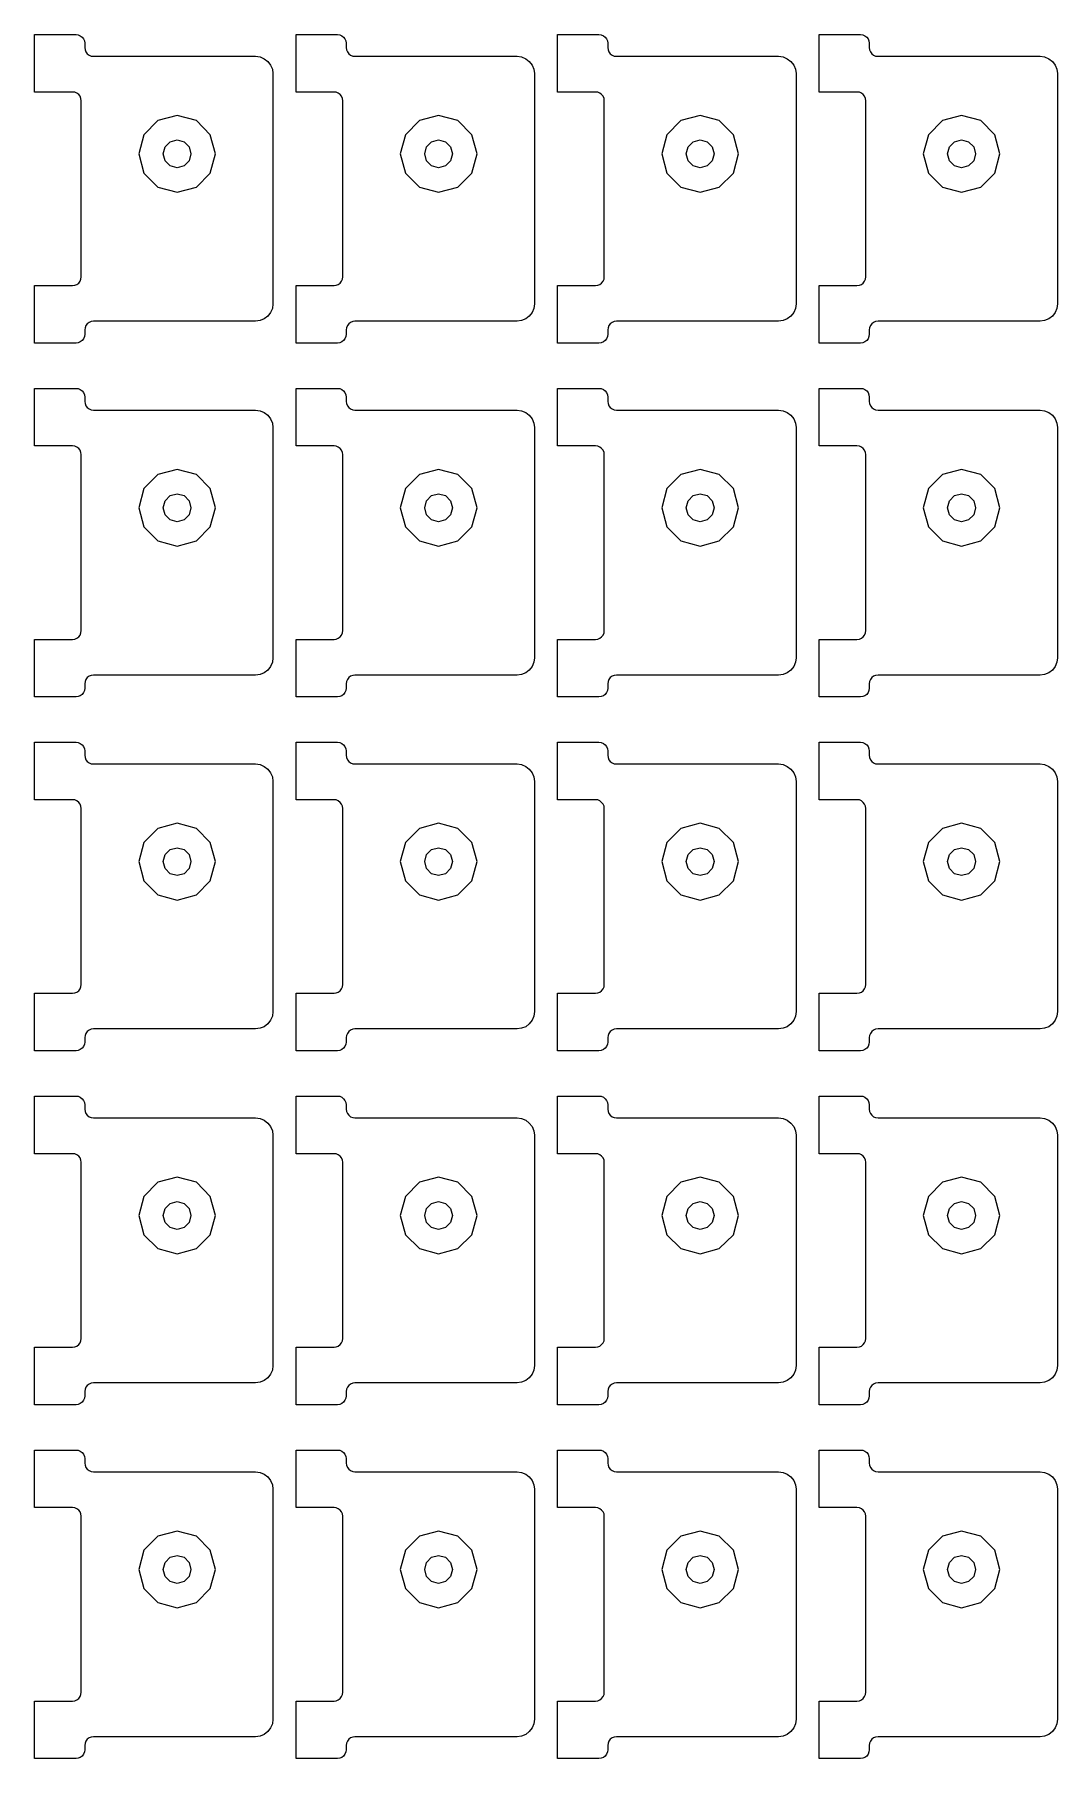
# Model space of a CAD drawing. Extents: x 11 to 212, y 11 to 212.
# Drawn here: x 88.18 to 95.08, y 61.2 to 72.84 of the extents above; entities that cross this region are included whole.
import ezdxf

# ---------------------------------------------------------------- set-up
doc = ezdxf.new("R2010")
doc.units = 0
doc.layers.add('G', color=7, linetype='continuous')

msp = doc.modelspace()

# ---------------------------------------------------------------- linework, layer by layer
at = {"layer": 'G'}
for points in [[(88.435, 71.141), (88.451, 71.143), (88.465, 71.149), (88.477, 71.158), (88.486, 71.171), (88.492, 71.185), (88.494, 71.2), (88.494, 72.388), (88.492, 72.403), (88.486, 72.418), (88.477, 72.43), (88.465, 72.439), (88.451, 72.445), (88.435, 72.447), (88.179, 72.447), (88.179, 72.835), (88.459, 72.835), (88.474, 72.833), (88.488, 72.827), (88.5, 72.818), (88.51, 72.806), (88.516, 72.792), (88.518, 72.776), (88.518, 72.747), (88.52, 72.732), (88.526, 72.718), (88.535, 72.705), (88.547, 72.696), (88.561, 72.69), (88.576, 72.688), (89.671, 72.688), (89.701, 72.684), (89.729, 72.672), (89.754, 72.654), (89.772, 72.629), (89.784, 72.601), (89.788, 72.571), (89.788, 71.018), (89.784, 70.987), (89.772, 70.959), (89.754, 70.934), (89.729, 70.916), (89.701, 70.904), (89.671, 70.9), (88.576, 70.9), (88.561, 70.898), (88.547, 70.892), (88.535, 70.883), (88.526, 70.871), (88.52, 70.856), (88.518, 70.841), (88.518, 70.812), (88.516, 70.797), (88.51, 70.782), (88.5, 70.77), (88.488, 70.761), (88.474, 70.755), (88.459, 70.753), (88.179, 70.753), (88.179, 71.141)], [(90.2, 71.141), (90.215, 71.143), (90.229, 71.149), (90.242, 71.158), (90.251, 71.171), (90.257, 71.185), (90.259, 71.2), (90.259, 72.388), (90.257, 72.403), (90.251, 72.418), (90.242, 72.43), (90.229, 72.439), (90.215, 72.445), (90.2, 72.447), (89.944, 72.447), (89.944, 72.835), (90.224, 72.835), (90.239, 72.833), (90.253, 72.827), (90.265, 72.818), (90.274, 72.806), (90.28, 72.792), (90.282, 72.776), (90.282, 72.747), (90.284, 72.732), (90.29, 72.718), (90.3, 72.705), (90.312, 72.696), (90.326, 72.69), (90.341, 72.688), (91.435, 72.688), (91.466, 72.684), (91.494, 72.672), (91.518, 72.654), (91.537, 72.629), (91.549, 72.601), (91.553, 72.571), (91.553, 71.018), (91.549, 70.987), (91.537, 70.959), (91.518, 70.934), (91.494, 70.916), (91.466, 70.904), (91.435, 70.9), (90.341, 70.9), (90.326, 70.898), (90.312, 70.892), (90.3, 70.883), (90.29, 70.871), (90.284, 70.856), (90.282, 70.841), (90.282, 70.812), (90.28, 70.797), (90.274, 70.782), (90.265, 70.77), (90.253, 70.761), (90.239, 70.755), (90.224, 70.753), (89.944, 70.753), (89.944, 71.141)], [(91.965, 71.141), (91.98, 71.143), (91.994, 71.149), (92.006, 71.158), (92.016, 71.171), (92.022, 71.185), (92.024, 71.2), (92.024, 72.388), (92.022, 72.403), (92.016, 72.418), (92.006, 72.43), (91.994, 72.439), (91.98, 72.445), (91.965, 72.447), (91.708, 72.447), (91.708, 72.835), (91.988, 72.835), (92.003, 72.833), (92.018, 72.827), (92.03, 72.818), (92.039, 72.806), (92.045, 72.792), (92.047, 72.776), (92.047, 72.747), (92.049, 72.732), (92.055, 72.718), (92.064, 72.705), (92.076, 72.696), (92.091, 72.69), (92.106, 72.688), (93.2, 72.688), (93.23, 72.684), (93.259, 72.672), (93.283, 72.654), (93.302, 72.629), (93.314, 72.601), (93.318, 72.571), (93.318, 71.018), (93.314, 70.987), (93.302, 70.959), (93.283, 70.934), (93.259, 70.916), (93.23, 70.904), (93.2, 70.9), (92.106, 70.9), (92.091, 70.898), (92.076, 70.892), (92.064, 70.883), (92.055, 70.871), (92.049, 70.856), (92.047, 70.841), (92.047, 70.812), (92.045, 70.797), (92.039, 70.782), (92.03, 70.77), (92.018, 70.761), (92.003, 70.755), (91.988, 70.753), (91.708, 70.753), (91.708, 71.141)], [(93.729, 71.141), (93.745, 71.143), (93.759, 71.149), (93.771, 71.158), (93.78, 71.171), (93.786, 71.185), (93.788, 71.2), (93.788, 72.388), (93.786, 72.403), (93.78, 72.418), (93.771, 72.43), (93.759, 72.439), (93.745, 72.445), (93.729, 72.447), (93.473, 72.447), (93.473, 72.835), (93.753, 72.835), (93.768, 72.833), (93.782, 72.827), (93.795, 72.818), (93.804, 72.806), (93.81, 72.792), (93.812, 72.776), (93.812, 72.747), (93.814, 72.732), (93.82, 72.718), (93.829, 72.705), (93.841, 72.696), (93.855, 72.69), (93.871, 72.688), (94.965, 72.688), (94.995, 72.684), (95.024, 72.672), (95.048, 72.654), (95.067, 72.629), (95.078, 72.601), (95.082, 72.571), (95.082, 71.018), (95.078, 70.987), (95.067, 70.959), (95.048, 70.934), (95.024, 70.916), (94.995, 70.904), (94.965, 70.9), (93.871, 70.9), (93.855, 70.898), (93.841, 70.892), (93.829, 70.883), (93.82, 70.871), (93.814, 70.856), (93.812, 70.841), (93.812, 70.812), (93.81, 70.797), (93.804, 70.782), (93.795, 70.77), (93.782, 70.761), (93.768, 70.755), (93.753, 70.753), (93.473, 70.753), (93.473, 71.141)], [(89.365, 71.9), (89.4, 72.029), (89.365, 72.159), (89.271, 72.254), (89.141, 72.288), (89.012, 72.254), (88.917, 72.159), (88.882, 72.029), (88.917, 71.9), (89.012, 71.805), (89.141, 71.771), (89.271, 71.805)], [(91.13, 71.9), (91.165, 72.029), (91.13, 72.159), (91.035, 72.254), (90.906, 72.288), (90.776, 72.254), (90.682, 72.159), (90.647, 72.029), (90.682, 71.9), (90.776, 71.805), (90.906, 71.771), (91.035, 71.805)], [(92.895, 71.9), (92.929, 72.029), (92.895, 72.159), (92.8, 72.254), (92.671, 72.288), (92.541, 72.254), (92.446, 72.159), (92.412, 72.029), (92.446, 71.9), (92.541, 71.805), (92.671, 71.771), (92.8, 71.805)], [(94.659, 71.9), (94.694, 72.029), (94.659, 72.159), (94.565, 72.254), (94.435, 72.288), (94.306, 72.254), (94.211, 72.159), (94.176, 72.029), (94.211, 71.9), (94.306, 71.805), (94.435, 71.771), (94.565, 71.805)], [(89.235, 72.029), (89.223, 71.982), (89.188, 71.948), (89.141, 71.935), (89.094, 71.948), (89.06, 71.982), (89.047, 72.029), (89.06, 72.076), (89.094, 72.111), (89.141, 72.124), (89.188, 72.111), (89.223, 72.076)], [(91, 72.029), (90.987, 71.982), (90.953, 71.948), (90.906, 71.935), (90.859, 71.948), (90.824, 71.982), (90.812, 72.029), (90.824, 72.076), (90.859, 72.111), (90.906, 72.124), (90.953, 72.111), (90.987, 72.076)], [(92.765, 72.029), (92.752, 71.982), (92.718, 71.948), (92.671, 71.935), (92.624, 71.948), (92.589, 71.982), (92.576, 72.029), (92.589, 72.076), (92.624, 72.111), (92.671, 72.124), (92.718, 72.111), (92.752, 72.076)], [(94.529, 72.029), (94.517, 71.982), (94.482, 71.948), (94.435, 71.935), (94.388, 71.948), (94.354, 71.982), (94.341, 72.029), (94.354, 72.076), (94.388, 72.111), (94.435, 72.124), (94.482, 72.111), (94.517, 72.076)], [(88.435, 68.753), (88.451, 68.755), (88.465, 68.761), (88.477, 68.77), (88.486, 68.782), (88.492, 68.797), (88.494, 68.812), (88.494, 70), (88.492, 70.015), (88.486, 70.029), (88.477, 70.042), (88.465, 70.051), (88.451, 70.057), (88.435, 70.059), (88.179, 70.059), (88.179, 70.447), (88.459, 70.447), (88.474, 70.445), (88.488, 70.439), (88.5, 70.43), (88.51, 70.418), (88.516, 70.403), (88.518, 70.388), (88.518, 70.359), (88.52, 70.344), (88.526, 70.329), (88.535, 70.317), (88.547, 70.308), (88.561, 70.302), (88.576, 70.3), (89.671, 70.3), (89.701, 70.296), (89.729, 70.284), (89.754, 70.266), (89.772, 70.241), (89.784, 70.213), (89.788, 70.182), (89.788, 68.629), (89.784, 68.599), (89.772, 68.571), (89.754, 68.546), (89.729, 68.528), (89.701, 68.516), (89.671, 68.512), (88.576, 68.512), (88.561, 68.51), (88.547, 68.504), (88.535, 68.495), (88.526, 68.482), (88.52, 68.468), (88.518, 68.453), (88.518, 68.424), (88.516, 68.408), (88.51, 68.394), (88.5, 68.382), (88.488, 68.373), (88.474, 68.367), (88.459, 68.365), (88.179, 68.365), (88.179, 68.753)], [(90.2, 68.753), (90.215, 68.755), (90.229, 68.761), (90.242, 68.77), (90.251, 68.782), (90.257, 68.797), (90.259, 68.812), (90.259, 70), (90.257, 70.015), (90.251, 70.029), (90.242, 70.042), (90.229, 70.051), (90.215, 70.057), (90.2, 70.059), (89.944, 70.059), (89.944, 70.447), (90.224, 70.447), (90.239, 70.445), (90.253, 70.439), (90.265, 70.43), (90.274, 70.418), (90.28, 70.403), (90.282, 70.388), (90.282, 70.359), (90.284, 70.344), (90.29, 70.329), (90.3, 70.317), (90.312, 70.308), (90.326, 70.302), (90.341, 70.3), (91.435, 70.3), (91.466, 70.296), (91.494, 70.284), (91.518, 70.266), (91.537, 70.241), (91.549, 70.213), (91.553, 70.182), (91.553, 68.629), (91.549, 68.599), (91.537, 68.571), (91.518, 68.546), (91.494, 68.528), (91.466, 68.516), (91.435, 68.512), (90.341, 68.512), (90.326, 68.51), (90.312, 68.504), (90.3, 68.495), (90.29, 68.482), (90.284, 68.468), (90.282, 68.453), (90.282, 68.424), (90.28, 68.408), (90.274, 68.394), (90.265, 68.382), (90.253, 68.373), (90.239, 68.367), (90.224, 68.365), (89.944, 68.365), (89.944, 68.753)], [(91.965, 68.753), (91.98, 68.755), (91.994, 68.761), (92.006, 68.77), (92.016, 68.782), (92.022, 68.797), (92.024, 68.812), (92.024, 70), (92.022, 70.015), (92.016, 70.029), (92.006, 70.042), (91.994, 70.051), (91.98, 70.057), (91.965, 70.059), (91.708, 70.059), (91.708, 70.447), (91.988, 70.447), (92.003, 70.445), (92.018, 70.439), (92.03, 70.43), (92.039, 70.418), (92.045, 70.403), (92.047, 70.388), (92.047, 70.359), (92.049, 70.344), (92.055, 70.329), (92.064, 70.317), (92.076, 70.308), (92.091, 70.302), (92.106, 70.3), (93.2, 70.3), (93.23, 70.296), (93.259, 70.284), (93.283, 70.266), (93.302, 70.241), (93.314, 70.213), (93.318, 70.182), (93.318, 68.629), (93.314, 68.599), (93.302, 68.571), (93.283, 68.546), (93.259, 68.528), (93.23, 68.516), (93.2, 68.512), (92.106, 68.512), (92.091, 68.51), (92.076, 68.504), (92.064, 68.495), (92.055, 68.482), (92.049, 68.468), (92.047, 68.453), (92.047, 68.424), (92.045, 68.408), (92.039, 68.394), (92.03, 68.382), (92.018, 68.373), (92.003, 68.367), (91.988, 68.365), (91.708, 68.365), (91.708, 68.753)], [(93.729, 68.753), (93.745, 68.755), (93.759, 68.761), (93.771, 68.77), (93.78, 68.782), (93.786, 68.797), (93.788, 68.812), (93.788, 70), (93.786, 70.015), (93.78, 70.029), (93.771, 70.042), (93.759, 70.051), (93.745, 70.057), (93.729, 70.059), (93.473, 70.059), (93.473, 70.447), (93.753, 70.447), (93.768, 70.445), (93.782, 70.439), (93.795, 70.43), (93.804, 70.418), (93.81, 70.403), (93.812, 70.388), (93.812, 70.359), (93.814, 70.344), (93.82, 70.329), (93.829, 70.317), (93.841, 70.308), (93.855, 70.302), (93.871, 70.3), (94.965, 70.3), (94.995, 70.296), (95.024, 70.284), (95.048, 70.266), (95.067, 70.241), (95.078, 70.213), (95.082, 70.182), (95.082, 68.629), (95.078, 68.599), (95.067, 68.571), (95.048, 68.546), (95.024, 68.528), (94.995, 68.516), (94.965, 68.512), (93.871, 68.512), (93.855, 68.51), (93.841, 68.504), (93.829, 68.495), (93.82, 68.482), (93.814, 68.468), (93.812, 68.453), (93.812, 68.424), (93.81, 68.408), (93.804, 68.394), (93.795, 68.382), (93.782, 68.373), (93.768, 68.367), (93.753, 68.365), (93.473, 68.365), (93.473, 68.753)], [(89.365, 69.512), (89.4, 69.641), (89.365, 69.771), (89.271, 69.865), (89.141, 69.9), (89.012, 69.865), (88.917, 69.771), (88.882, 69.641), (88.917, 69.512), (89.012, 69.417), (89.141, 69.382), (89.271, 69.417)], [(91.13, 69.512), (91.165, 69.641), (91.13, 69.771), (91.035, 69.865), (90.906, 69.9), (90.776, 69.865), (90.682, 69.771), (90.647, 69.641), (90.682, 69.512), (90.776, 69.417), (90.906, 69.382), (91.035, 69.417)], [(92.895, 69.512), (92.929, 69.641), (92.895, 69.771), (92.8, 69.865), (92.671, 69.9), (92.541, 69.865), (92.446, 69.771), (92.412, 69.641), (92.446, 69.512), (92.541, 69.417), (92.671, 69.382), (92.8, 69.417)], [(94.659, 69.512), (94.694, 69.641), (94.659, 69.771), (94.565, 69.865), (94.435, 69.9), (94.306, 69.865), (94.211, 69.771), (94.176, 69.641), (94.211, 69.512), (94.306, 69.417), (94.435, 69.382), (94.565, 69.417)], [(89.235, 69.641), (89.223, 69.594), (89.188, 69.56), (89.141, 69.547), (89.094, 69.56), (89.06, 69.594), (89.047, 69.641), (89.06, 69.688), (89.094, 69.723), (89.141, 69.735), (89.188, 69.723), (89.223, 69.688)], [(91, 69.641), (90.987, 69.594), (90.953, 69.56), (90.906, 69.547), (90.859, 69.56), (90.824, 69.594), (90.812, 69.641), (90.824, 69.688), (90.859, 69.723), (90.906, 69.735), (90.953, 69.723), (90.987, 69.688)], [(92.765, 69.641), (92.752, 69.594), (92.718, 69.56), (92.671, 69.547), (92.624, 69.56), (92.589, 69.594), (92.576, 69.641), (92.589, 69.688), (92.624, 69.723), (92.671, 69.735), (92.718, 69.723), (92.752, 69.688)], [(94.529, 69.641), (94.517, 69.594), (94.482, 69.56), (94.435, 69.547), (94.388, 69.56), (94.354, 69.594), (94.341, 69.641), (94.354, 69.688), (94.388, 69.723), (94.435, 69.735), (94.482, 69.723), (94.517, 69.688)], [(88.435, 66.365), (88.451, 66.367), (88.465, 66.373), (88.477, 66.382), (88.486, 66.394), (88.492, 66.408), (88.494, 66.424), (88.494, 67.612), (88.492, 67.627), (88.486, 67.641), (88.477, 67.653), (88.465, 67.663), (88.451, 67.669), (88.435, 67.671), (88.179, 67.671), (88.179, 68.059), (88.459, 68.059), (88.474, 68.057), (88.488, 68.051), (88.5, 68.042), (88.51, 68.029), (88.516, 68.015), (88.518, 68), (88.518, 67.971), (88.52, 67.955), (88.526, 67.941), (88.535, 67.929), (88.547, 67.92), (88.561, 67.914), (88.576, 67.912), (89.671, 67.912), (89.701, 67.908), (89.729, 67.896), (89.754, 67.877), (89.772, 67.853), (89.784, 67.825), (89.788, 67.794), (89.788, 66.241), (89.784, 66.211), (89.772, 66.182), (89.754, 66.158), (89.729, 66.139), (89.701, 66.128), (89.671, 66.124), (88.576, 66.124), (88.561, 66.122), (88.547, 66.116), (88.535, 66.106), (88.526, 66.094), (88.52, 66.08), (88.518, 66.065), (88.518, 66.035), (88.516, 66.02), (88.51, 66.006), (88.5, 65.994), (88.488, 65.984), (88.474, 65.978), (88.459, 65.976), (88.179, 65.976), (88.179, 66.365)], [(90.2, 66.365), (90.215, 66.367), (90.229, 66.373), (90.242, 66.382), (90.251, 66.394), (90.257, 66.408), (90.259, 66.424), (90.259, 67.612), (90.257, 67.627), (90.251, 67.641), (90.242, 67.653), (90.229, 67.663), (90.215, 67.669), (90.2, 67.671), (89.944, 67.671), (89.944, 68.059), (90.224, 68.059), (90.239, 68.057), (90.253, 68.051), (90.265, 68.042), (90.274, 68.029), (90.28, 68.015), (90.282, 68), (90.282, 67.971), (90.284, 67.955), (90.29, 67.941), (90.3, 67.929), (90.312, 67.92), (90.326, 67.914), (90.341, 67.912), (91.435, 67.912), (91.466, 67.908), (91.494, 67.896), (91.518, 67.877), (91.537, 67.853), (91.549, 67.825), (91.553, 67.794), (91.553, 66.241), (91.549, 66.211), (91.537, 66.182), (91.518, 66.158), (91.494, 66.139), (91.466, 66.128), (91.435, 66.124), (90.341, 66.124), (90.326, 66.122), (90.312, 66.116), (90.3, 66.106), (90.29, 66.094), (90.284, 66.08), (90.282, 66.065), (90.282, 66.035), (90.28, 66.02), (90.274, 66.006), (90.265, 65.994), (90.253, 65.984), (90.239, 65.978), (90.224, 65.976), (89.944, 65.976), (89.944, 66.365)], [(91.965, 66.365), (91.98, 66.367), (91.994, 66.373), (92.006, 66.382), (92.016, 66.394), (92.022, 66.408), (92.024, 66.424), (92.024, 67.612), (92.022, 67.627), (92.016, 67.641), (92.006, 67.653), (91.994, 67.663), (91.98, 67.669), (91.965, 67.671), (91.708, 67.671), (91.708, 68.059), (91.988, 68.059), (92.003, 68.057), (92.018, 68.051), (92.03, 68.042), (92.039, 68.029), (92.045, 68.015), (92.047, 68), (92.047, 67.971), (92.049, 67.955), (92.055, 67.941), (92.064, 67.929), (92.076, 67.92), (92.091, 67.914), (92.106, 67.912), (93.2, 67.912), (93.23, 67.908), (93.259, 67.896), (93.283, 67.877), (93.302, 67.853), (93.314, 67.825), (93.318, 67.794), (93.318, 66.241), (93.314, 66.211), (93.302, 66.182), (93.283, 66.158), (93.259, 66.139), (93.23, 66.128), (93.2, 66.124), (92.106, 66.124), (92.091, 66.122), (92.076, 66.116), (92.064, 66.106), (92.055, 66.094), (92.049, 66.08), (92.047, 66.065), (92.047, 66.035), (92.045, 66.02), (92.039, 66.006), (92.03, 65.994), (92.018, 65.984), (92.003, 65.978), (91.988, 65.976), (91.708, 65.976), (91.708, 66.365)], [(93.729, 66.365), (93.745, 66.367), (93.759, 66.373), (93.771, 66.382), (93.78, 66.394), (93.786, 66.408), (93.788, 66.424), (93.788, 67.612), (93.786, 67.627), (93.78, 67.641), (93.771, 67.653), (93.759, 67.663), (93.745, 67.669), (93.729, 67.671), (93.473, 67.671), (93.473, 68.059), (93.753, 68.059), (93.768, 68.057), (93.782, 68.051), (93.795, 68.042), (93.804, 68.029), (93.81, 68.015), (93.812, 68), (93.812, 67.971), (93.814, 67.955), (93.82, 67.941), (93.829, 67.929), (93.841, 67.92), (93.855, 67.914), (93.871, 67.912), (94.965, 67.912), (94.995, 67.908), (95.024, 67.896), (95.048, 67.877), (95.067, 67.853), (95.078, 67.825), (95.082, 67.794), (95.082, 66.241), (95.078, 66.211), (95.067, 66.182), (95.048, 66.158), (95.024, 66.139), (94.995, 66.128), (94.965, 66.124), (93.871, 66.124), (93.855, 66.122), (93.841, 66.116), (93.829, 66.106), (93.82, 66.094), (93.814, 66.08), (93.812, 66.065), (93.812, 66.035), (93.81, 66.02), (93.804, 66.006), (93.795, 65.994), (93.782, 65.984), (93.768, 65.978), (93.753, 65.976), (93.473, 65.976), (93.473, 66.365)], [(89.365, 67.124), (89.4, 67.253), (89.365, 67.382), (89.271, 67.477), (89.141, 67.512), (89.012, 67.477), (88.917, 67.382), (88.882, 67.253), (88.917, 67.124), (89.012, 67.029), (89.141, 66.994), (89.271, 67.029)], [(91.13, 67.124), (91.165, 67.253), (91.13, 67.382), (91.035, 67.477), (90.906, 67.512), (90.776, 67.477), (90.682, 67.382), (90.647, 67.253), (90.682, 67.124), (90.776, 67.029), (90.906, 66.994), (91.035, 67.029)], [(92.895, 67.124), (92.929, 67.253), (92.895, 67.382), (92.8, 67.477), (92.671, 67.512), (92.541, 67.477), (92.446, 67.382), (92.412, 67.253), (92.446, 67.124), (92.541, 67.029), (92.671, 66.994), (92.8, 67.029)], [(94.659, 67.124), (94.694, 67.253), (94.659, 67.382), (94.565, 67.477), (94.435, 67.512), (94.306, 67.477), (94.211, 67.382), (94.176, 67.253), (94.211, 67.124), (94.306, 67.029), (94.435, 66.994), (94.565, 67.029)], [(89.235, 67.253), (89.223, 67.206), (89.188, 67.171), (89.141, 67.159), (89.094, 67.171), (89.06, 67.206), (89.047, 67.253), (89.06, 67.3), (89.094, 67.334), (89.141, 67.347), (89.188, 67.334), (89.223, 67.3)], [(91, 67.253), (90.987, 67.206), (90.953, 67.171), (90.906, 67.159), (90.859, 67.171), (90.824, 67.206), (90.812, 67.253), (90.824, 67.3), (90.859, 67.334), (90.906, 67.347), (90.953, 67.334), (90.987, 67.3)], [(92.765, 67.253), (92.752, 67.206), (92.718, 67.171), (92.671, 67.159), (92.624, 67.171), (92.589, 67.206), (92.576, 67.253), (92.589, 67.3), (92.624, 67.334), (92.671, 67.347), (92.718, 67.334), (92.752, 67.3)], [(94.529, 67.253), (94.517, 67.206), (94.482, 67.171), (94.435, 67.159), (94.388, 67.171), (94.354, 67.206), (94.341, 67.253), (94.354, 67.3), (94.388, 67.334), (94.435, 67.347), (94.482, 67.334), (94.517, 67.3)], [(88.435, 63.976), (88.451, 63.978), (88.465, 63.984), (88.477, 63.994), (88.486, 64.006), (88.492, 64.02), (88.494, 64.035), (88.494, 65.224), (88.492, 65.239), (88.486, 65.253), (88.477, 65.265), (88.465, 65.274), (88.451, 65.28), (88.435, 65.282), (88.179, 65.282), (88.179, 65.671), (88.459, 65.671), (88.474, 65.669), (88.488, 65.663), (88.5, 65.653), (88.51, 65.641), (88.516, 65.627), (88.518, 65.612), (88.518, 65.582), (88.52, 65.567), (88.526, 65.553), (88.535, 65.541), (88.547, 65.531), (88.561, 65.526), (88.576, 65.524), (89.671, 65.524), (89.701, 65.52), (89.729, 65.508), (89.754, 65.489), (89.772, 65.465), (89.784, 65.436), (89.788, 65.406), (89.788, 63.853), (89.784, 63.822), (89.772, 63.794), (89.754, 63.77), (89.729, 63.751), (89.701, 63.739), (89.671, 63.735), (88.576, 63.735), (88.561, 63.733), (88.547, 63.727), (88.535, 63.718), (88.526, 63.706), (88.52, 63.692), (88.518, 63.676), (88.518, 63.647), (88.516, 63.632), (88.51, 63.618), (88.5, 63.605), (88.488, 63.596), (88.474, 63.59), (88.459, 63.588), (88.179, 63.588), (88.179, 63.976)], [(90.2, 63.976), (90.215, 63.978), (90.229, 63.984), (90.242, 63.994), (90.251, 64.006), (90.257, 64.02), (90.259, 64.035), (90.259, 65.224), (90.257, 65.239), (90.251, 65.253), (90.242, 65.265), (90.229, 65.274), (90.215, 65.28), (90.2, 65.282), (89.944, 65.282), (89.944, 65.671), (90.224, 65.671), (90.239, 65.669), (90.253, 65.663), (90.265, 65.653), (90.274, 65.641), (90.28, 65.627), (90.282, 65.612), (90.282, 65.582), (90.284, 65.567), (90.29, 65.553), (90.3, 65.541), (90.312, 65.531), (90.326, 65.526), (90.341, 65.524), (91.435, 65.524), (91.466, 65.52), (91.494, 65.508), (91.518, 65.489), (91.537, 65.465), (91.549, 65.436), (91.553, 65.406), (91.553, 63.853), (91.549, 63.822), (91.537, 63.794), (91.518, 63.77), (91.494, 63.751), (91.466, 63.739), (91.435, 63.735), (90.341, 63.735), (90.326, 63.733), (90.312, 63.727), (90.3, 63.718), (90.29, 63.706), (90.284, 63.692), (90.282, 63.676), (90.282, 63.647), (90.28, 63.632), (90.274, 63.618), (90.265, 63.605), (90.253, 63.596), (90.239, 63.59), (90.224, 63.588), (89.944, 63.588), (89.944, 63.976)], [(91.965, 63.976), (91.98, 63.978), (91.994, 63.984), (92.006, 63.994), (92.016, 64.006), (92.022, 64.02), (92.024, 64.035), (92.024, 65.224), (92.022, 65.239), (92.016, 65.253), (92.006, 65.265), (91.994, 65.274), (91.98, 65.28), (91.965, 65.282), (91.708, 65.282), (91.708, 65.671), (91.988, 65.671), (92.003, 65.669), (92.018, 65.663), (92.03, 65.653), (92.039, 65.641), (92.045, 65.627), (92.047, 65.612), (92.047, 65.582), (92.049, 65.567), (92.055, 65.553), (92.064, 65.541), (92.076, 65.531), (92.091, 65.526), (92.106, 65.524), (93.2, 65.524), (93.23, 65.52), (93.259, 65.508), (93.283, 65.489), (93.302, 65.465), (93.314, 65.436), (93.318, 65.406), (93.318, 63.853), (93.314, 63.822), (93.302, 63.794), (93.283, 63.77), (93.259, 63.751), (93.23, 63.739), (93.2, 63.735), (92.106, 63.735), (92.091, 63.733), (92.076, 63.727), (92.064, 63.718), (92.055, 63.706), (92.049, 63.692), (92.047, 63.676), (92.047, 63.647), (92.045, 63.632), (92.039, 63.618), (92.03, 63.605), (92.018, 63.596), (92.003, 63.59), (91.988, 63.588), (91.708, 63.588), (91.708, 63.976)], [(93.729, 63.976), (93.745, 63.978), (93.759, 63.984), (93.771, 63.994), (93.78, 64.006), (93.786, 64.02), (93.788, 64.035), (93.788, 65.224), (93.786, 65.239), (93.78, 65.253), (93.771, 65.265), (93.759, 65.274), (93.745, 65.28), (93.729, 65.282), (93.473, 65.282), (93.473, 65.671), (93.753, 65.671), (93.768, 65.669), (93.782, 65.663), (93.795, 65.653), (93.804, 65.641), (93.81, 65.627), (93.812, 65.612), (93.812, 65.582), (93.814, 65.567), (93.82, 65.553), (93.829, 65.541), (93.841, 65.531), (93.855, 65.526), (93.871, 65.524), (94.965, 65.524), (94.995, 65.52), (95.024, 65.508), (95.048, 65.489), (95.067, 65.465), (95.078, 65.436), (95.082, 65.406), (95.082, 63.853), (95.078, 63.822), (95.067, 63.794), (95.048, 63.77), (95.024, 63.751), (94.995, 63.739), (94.965, 63.735), (93.871, 63.735), (93.855, 63.733), (93.841, 63.727), (93.829, 63.718), (93.82, 63.706), (93.814, 63.692), (93.812, 63.676), (93.812, 63.647), (93.81, 63.632), (93.804, 63.618), (93.795, 63.605), (93.782, 63.596), (93.768, 63.59), (93.753, 63.588), (93.473, 63.588), (93.473, 63.976)], [(89.365, 64.735), (89.4, 64.865), (89.365, 64.994), (89.271, 65.089), (89.141, 65.124), (89.012, 65.089), (88.917, 64.994), (88.882, 64.865), (88.917, 64.735), (89.012, 64.641), (89.141, 64.606), (89.271, 64.641)], [(91.13, 64.735), (91.165, 64.865), (91.13, 64.994), (91.035, 65.089), (90.906, 65.124), (90.776, 65.089), (90.682, 64.994), (90.647, 64.865), (90.682, 64.735), (90.776, 64.641), (90.906, 64.606), (91.035, 64.641)], [(92.895, 64.735), (92.929, 64.865), (92.895, 64.994), (92.8, 65.089), (92.671, 65.124), (92.541, 65.089), (92.446, 64.994), (92.412, 64.865), (92.446, 64.735), (92.541, 64.641), (92.671, 64.606), (92.8, 64.641)], [(94.659, 64.735), (94.694, 64.865), (94.659, 64.994), (94.565, 65.089), (94.435, 65.124), (94.306, 65.089), (94.211, 64.994), (94.176, 64.865), (94.211, 64.735), (94.306, 64.641), (94.435, 64.606), (94.565, 64.641)], [(89.235, 64.865), (89.223, 64.818), (89.188, 64.783), (89.141, 64.771), (89.094, 64.783), (89.06, 64.818), (89.047, 64.865), (89.06, 64.912), (89.094, 64.946), (89.141, 64.959), (89.188, 64.946), (89.223, 64.912)], [(91, 64.865), (90.987, 64.818), (90.953, 64.783), (90.906, 64.771), (90.859, 64.783), (90.824, 64.818), (90.812, 64.865), (90.824, 64.912), (90.859, 64.946), (90.906, 64.959), (90.953, 64.946), (90.987, 64.912)], [(92.765, 64.865), (92.752, 64.818), (92.718, 64.783), (92.671, 64.771), (92.624, 64.783), (92.589, 64.818), (92.576, 64.865), (92.589, 64.912), (92.624, 64.946), (92.671, 64.959), (92.718, 64.946), (92.752, 64.912)], [(94.529, 64.865), (94.517, 64.818), (94.482, 64.783), (94.435, 64.771), (94.388, 64.783), (94.354, 64.818), (94.341, 64.865), (94.354, 64.912), (94.388, 64.946), (94.435, 64.959), (94.482, 64.946), (94.517, 64.912)], [(88.435, 61.588), (88.451, 61.59), (88.465, 61.596), (88.477, 61.605), (88.486, 61.618), (88.492, 61.632), (88.494, 61.647), (88.494, 62.835), (88.492, 62.851), (88.486, 62.865), (88.477, 62.877), (88.465, 62.886), (88.451, 62.892), (88.435, 62.894), (88.179, 62.894), (88.179, 63.282), (88.459, 63.282), (88.474, 63.28), (88.488, 63.274), (88.5, 63.265), (88.51, 63.253), (88.516, 63.239), (88.518, 63.224), (88.518, 63.194), (88.52, 63.179), (88.526, 63.165), (88.535, 63.153), (88.547, 63.143), (88.561, 63.137), (88.576, 63.135), (89.671, 63.135), (89.701, 63.131), (89.729, 63.12), (89.754, 63.101), (89.772, 63.076), (89.784, 63.048), (89.788, 63.018), (89.788, 61.465), (89.784, 61.434), (89.772, 61.406), (89.754, 61.382), (89.729, 61.363), (89.701, 61.351), (89.671, 61.347), (88.576, 61.347), (88.561, 61.345), (88.547, 61.339), (88.535, 61.33), (88.526, 61.318), (88.52, 61.303), (88.518, 61.288), (88.518, 61.259), (88.516, 61.244), (88.51, 61.229), (88.5, 61.217), (88.488, 61.208), (88.474, 61.202), (88.459, 61.2), (88.179, 61.2), (88.179, 61.588)], [(90.2, 61.588), (90.215, 61.59), (90.229, 61.596), (90.242, 61.605), (90.251, 61.618), (90.257, 61.632), (90.259, 61.647), (90.259, 62.835), (90.257, 62.851), (90.251, 62.865), (90.242, 62.877), (90.229, 62.886), (90.215, 62.892), (90.2, 62.894), (89.944, 62.894), (89.944, 63.282), (90.224, 63.282), (90.239, 63.28), (90.253, 63.274), (90.265, 63.265), (90.274, 63.253), (90.28, 63.239), (90.282, 63.224), (90.282, 63.194), (90.284, 63.179), (90.29, 63.165), (90.3, 63.153), (90.312, 63.143), (90.326, 63.137), (90.341, 63.135), (91.435, 63.135), (91.466, 63.131), (91.494, 63.12), (91.518, 63.101), (91.537, 63.076), (91.549, 63.048), (91.553, 63.018), (91.553, 61.465), (91.549, 61.434), (91.537, 61.406), (91.518, 61.382), (91.494, 61.363), (91.466, 61.351), (91.435, 61.347), (90.341, 61.347), (90.326, 61.345), (90.312, 61.339), (90.3, 61.33), (90.29, 61.318), (90.284, 61.303), (90.282, 61.288), (90.282, 61.259), (90.28, 61.244), (90.274, 61.229), (90.265, 61.217), (90.253, 61.208), (90.239, 61.202), (90.224, 61.2), (89.944, 61.2), (89.944, 61.588)], [(91.965, 61.588), (91.98, 61.59), (91.994, 61.596), (92.006, 61.605), (92.016, 61.618), (92.022, 61.632), (92.024, 61.647), (92.024, 62.835), (92.022, 62.851), (92.016, 62.865), (92.006, 62.877), (91.994, 62.886), (91.98, 62.892), (91.965, 62.894), (91.708, 62.894), (91.708, 63.282), (91.988, 63.282), (92.003, 63.28), (92.018, 63.274), (92.03, 63.265), (92.039, 63.253), (92.045, 63.239), (92.047, 63.224), (92.047, 63.194), (92.049, 63.179), (92.055, 63.165), (92.064, 63.153), (92.076, 63.143), (92.091, 63.137), (92.106, 63.135), (93.2, 63.135), (93.23, 63.131), (93.259, 63.12), (93.283, 63.101), (93.302, 63.076), (93.314, 63.048), (93.318, 63.018), (93.318, 61.465), (93.314, 61.434), (93.302, 61.406), (93.283, 61.382), (93.259, 61.363), (93.23, 61.351), (93.2, 61.347), (92.106, 61.347), (92.091, 61.345), (92.076, 61.339), (92.064, 61.33), (92.055, 61.318), (92.049, 61.303), (92.047, 61.288), (92.047, 61.259), (92.045, 61.244), (92.039, 61.229), (92.03, 61.217), (92.018, 61.208), (92.003, 61.202), (91.988, 61.2), (91.708, 61.2), (91.708, 61.588)], [(93.729, 61.588), (93.745, 61.59), (93.759, 61.596), (93.771, 61.605), (93.78, 61.618), (93.786, 61.632), (93.788, 61.647), (93.788, 62.835), (93.786, 62.851), (93.78, 62.865), (93.771, 62.877), (93.759, 62.886), (93.745, 62.892), (93.729, 62.894), (93.473, 62.894), (93.473, 63.282), (93.753, 63.282), (93.768, 63.28), (93.782, 63.274), (93.795, 63.265), (93.804, 63.253), (93.81, 63.239), (93.812, 63.224), (93.812, 63.194), (93.814, 63.179), (93.82, 63.165), (93.829, 63.153), (93.841, 63.143), (93.855, 63.137), (93.871, 63.135), (94.965, 63.135), (94.995, 63.131), (95.024, 63.12), (95.048, 63.101), (95.067, 63.076), (95.078, 63.048), (95.082, 63.018), (95.082, 61.465), (95.078, 61.434), (95.067, 61.406), (95.048, 61.382), (95.024, 61.363), (94.995, 61.351), (94.965, 61.347), (93.871, 61.347), (93.855, 61.345), (93.841, 61.339), (93.829, 61.33), (93.82, 61.318), (93.814, 61.303), (93.812, 61.288), (93.812, 61.259), (93.81, 61.244), (93.804, 61.229), (93.795, 61.217), (93.782, 61.208), (93.768, 61.202), (93.753, 61.2), (93.473, 61.2), (93.473, 61.588)], [(89.365, 62.347), (89.4, 62.476), (89.365, 62.606), (89.271, 62.701), (89.141, 62.735), (89.012, 62.701), (88.917, 62.606), (88.882, 62.476), (88.917, 62.347), (89.012, 62.252), (89.141, 62.218), (89.271, 62.252)], [(91.13, 62.347), (91.165, 62.476), (91.13, 62.606), (91.035, 62.701), (90.906, 62.735), (90.776, 62.701), (90.682, 62.606), (90.647, 62.476), (90.682, 62.347), (90.776, 62.252), (90.906, 62.218), (91.035, 62.252)], [(92.895, 62.347), (92.929, 62.476), (92.895, 62.606), (92.8, 62.701), (92.671, 62.735), (92.541, 62.701), (92.446, 62.606), (92.412, 62.476), (92.446, 62.347), (92.541, 62.252), (92.671, 62.218), (92.8, 62.252)], [(94.659, 62.347), (94.694, 62.476), (94.659, 62.606), (94.565, 62.701), (94.435, 62.735), (94.306, 62.701), (94.211, 62.606), (94.176, 62.476), (94.211, 62.347), (94.306, 62.252), (94.435, 62.218), (94.565, 62.252)], [(89.235, 62.476), (89.223, 62.429), (89.188, 62.395), (89.141, 62.382), (89.094, 62.395), (89.06, 62.429), (89.047, 62.476), (89.06, 62.524), (89.094, 62.558), (89.141, 62.571), (89.188, 62.558), (89.223, 62.524)], [(91, 62.476), (90.987, 62.429), (90.953, 62.395), (90.906, 62.382), (90.859, 62.395), (90.824, 62.429), (90.812, 62.476), (90.824, 62.524), (90.859, 62.558), (90.906, 62.571), (90.953, 62.558), (90.987, 62.524)], [(92.765, 62.476), (92.752, 62.429), (92.718, 62.395), (92.671, 62.382), (92.624, 62.395), (92.589, 62.429), (92.576, 62.476), (92.589, 62.524), (92.624, 62.558), (92.671, 62.571), (92.718, 62.558), (92.752, 62.524)], [(94.529, 62.476), (94.517, 62.429), (94.482, 62.395), (94.435, 62.382), (94.388, 62.395), (94.354, 62.429), (94.341, 62.476), (94.354, 62.524), (94.388, 62.558), (94.435, 62.571), (94.482, 62.558), (94.517, 62.524)]]:
    msp.add_lwpolyline(points, close=True, dxfattribs=at)

doc.saveas('drawing.dxf')
